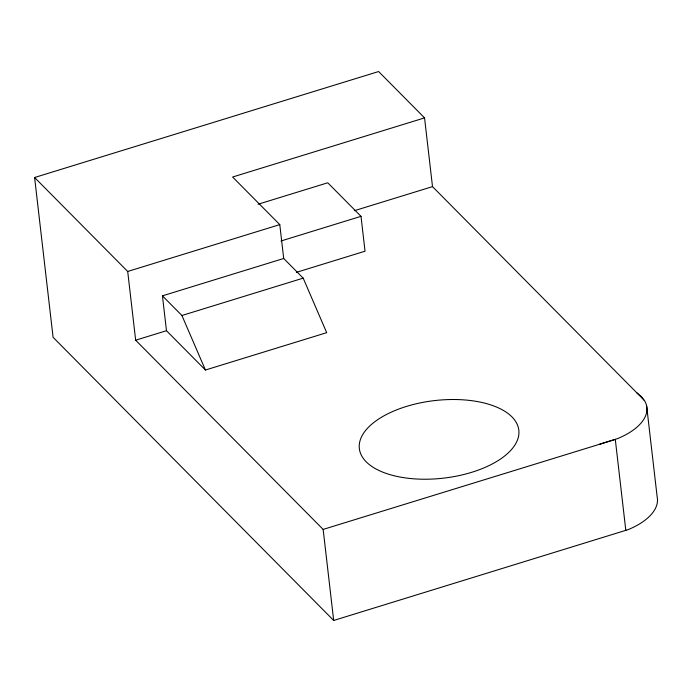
<?xml version="1.0" encoding="UTF-8"?>
<svg xmlns="http://www.w3.org/2000/svg" width="692" height="692" viewBox="0 0 692 692"><rect width="100%" height="100%" fill="white"/><g stroke="black" fill="none" stroke-linecap="round" stroke-linejoin="round"><path stroke-width="1.04" d="M643.941 400.002L432.509 186.632L424.559 117.891L378.619 71.535L34.6 177.507L53.085 337.298L333.682 620.464L628.301 529.57A65.922 32.057 -6.6 0 0 657.175 497.029L646.639 405.979M424.559 117.891L232.616 177.014L279.784 224.615L283.703 258.488L303.183 278.141L326.693 332.67L205.429 370.021L166.478 330.707L162.438 295.839L283.703 258.488M258.055 204.252L327.757 182.783L361.008 216.337L365.039 251.205L296.366 272.363M34.6 177.507L127.7 271.463L279.784 224.615M354.399 210.688L432.509 186.632M281.056 240.963L361.008 216.337M162.438 295.839L181.918 315.5L303.183 278.141M127.7 271.463L135.658 340.204L166.478 330.707M135.658 340.204L323.147 529.415L615.292 439.42L625.827 530.47M599.445 444.299L617.774 438.52A65.922 32.057 -6.6 0 0 644.866 401.239L641.571 396.827L636.848 392.84M181.918 315.5L205.429 370.021M323.147 529.415L333.682 620.464M402.476 477.463A80.263 39.037 -6.6 0 0 518.853 430.485A80.263 39.037 -6.6 0 0 395.919 410.157A80.263 39.037 -6.6 0 0 402.476 477.463"/></g></svg>
